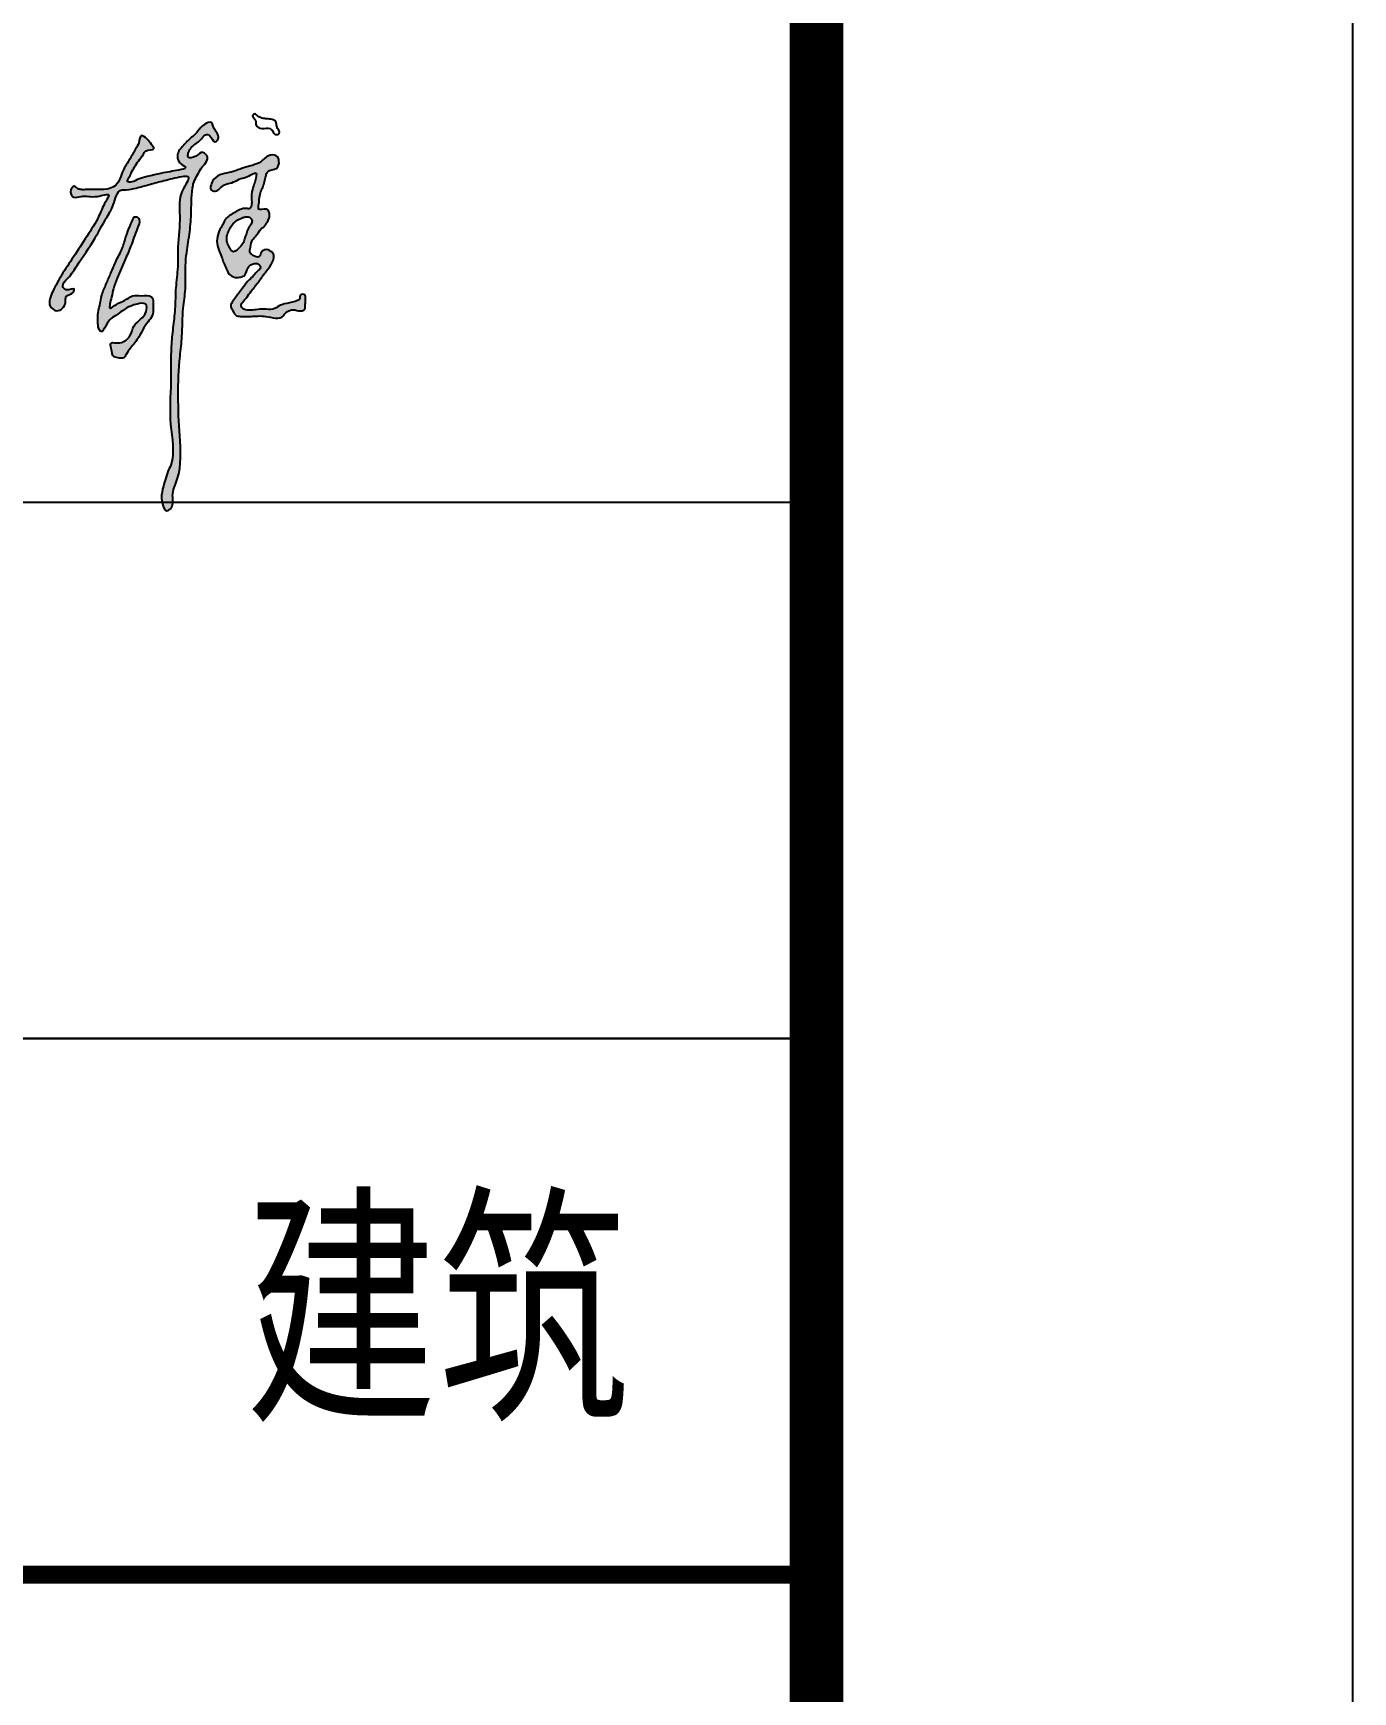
# Model space of a CAD drawing. Extents: x 30064 to 135164, y 17999 to 492668.
# Drawn here: x 111720 to 114181, y 148580 to 151673 of the extents above; entities that cross this region are included whole.
import ezdxf

# ---------------------------------------------------------------- set-up
doc = ezdxf.new("R2010")
doc.units = 0
doc.header["$LTSCALE"] = 1000
doc.header["$MEASUREMENT"] = 0
for name, color, linetype in [('PUB_TITLE', 7, 'Continuous'), ('TWT_TITLE', 7, 'Continuous'), ('文字和字符', 7, 'Continuous')]:
    doc.layers.add(name, color=color, linetype=linetype)
doc.styles.add('-宋体', font='', dxfattribs={"width": 0.8})
doc.styles.get('-宋体').set_extended_font_data('SimSun')

msp = doc.modelspace()

# ---------------------------------------------------------------- hatches: boundary and pattern name
at = {"layer": '文字和字符'}
h = msp.add_hatch(color=6, dxfattribs=at)
edge = h.paths.add_edge_path()
edge.add_spline(control_points=[(111819.3, 151381.9), (111819.5, 151381.9), (111844, 151382.1), (111859.4, 151381.6), (111880.7, 151392), (111884.8, 151417), (111900.1, 151437.2), (111909.1, 151455.6), (111917.7, 151467.9), (111918.8, 151487.5), (111933.8, 151475.4), (111938.7, 151468.5), (111950, 151454.1), (111928.9, 151457.7), (111925.9, 151446.8), (111916.5, 151436.4), (111906.7, 151421.1), (111900.5, 151408), (111893, 151395.2), (111906.9, 151395.7), (111916.3, 151402.4), (111935.6, 151406.7), (111954.7, 151411.7), (111975.6, 151415.3), (111988.2, 151417.6), (112010.1, 151421.9), (111988.2, 151431.4), (111987.4, 151448.6), (111998.4, 151463), (112010.4, 151475.6), (112027.3, 151489.1), (112035.4, 151503.6), (112052.6, 151510.1), (112055.8, 151497.8), (112060.7, 151490), (112066.8, 151481.2), (112064.2, 151473.6), (112055.1, 151467.7), (112052.6, 151483.1), (112039.6, 151485.7), (112032.2, 151472.3), (112019.6, 151465.9), (112010.9, 151456), (112008.7, 151449.1), (112007.4, 151438.3), (112025.2, 151443.3), (112034.9, 151455.1), (112048.4, 151441.9), (112040.4, 151429.3), (112031.6, 151420.6), (112026.5, 151408.6), (112020, 151399.4), (112015.1, 151376.2), (112015, 151344.7), (112012.6, 151302.6), (112006.2, 151269.2), (112002.8, 151233.5), (112005.5, 151198.5), (111997.7, 151155.1), (111998.8, 151113), (111988.5, 151034.2), (111990.2, 150946.1), (111998.2, 150856.6), (111976.4, 150814.8), (111983.3, 150791.8), (111967.4, 150779.2), (111954.5, 150807.3), (111963.6, 150830), (111970.3, 150854.9), (111985.9, 150886.9), (111971.4, 150945.9), (111977.9, 151018.4), (111975.7, 151078.9), (111980.3, 151124), (111985.1, 151160.6), (111984.7, 151198.6), (111990.5, 151237.1), (111988.3, 151281.2), (111996.5, 151332.6), (111988.1, 151370.4), (112016, 151408.4), (111987.1, 151405), (111966.8, 151399.4), (111941.5, 151392.9), (111924.5, 151387.8), (111909.9, 151384.2), (111897.1, 151381), (111876, 151382.7), (111871.3, 151351.7), (111853.2, 151324.9), (111833.2, 151285), (111806.4, 151248.5), (111789.3, 151220.1), (111771.1, 151204.4), (111782, 151191), (111800.3, 151200.8), (111792, 151185.4), (111778.9, 151185), (111782.2, 151166.9), (111766.7, 151150.3), (111744.7, 151167.1), (111757.8, 151195.3), (111772.7, 151223.9), (111796.4, 151257.7), (111819, 151293.4), (111842.3, 151328.6), (111849.9, 151352.1), (111866.8, 151377.6), (111832.1, 151364.1), (111815.7, 151373), (111795.2, 151364.1), (111786.3, 151377.2), (111793.9, 151390.4), (111800.5, 151386), (111802.5, 151382.9), (111806.1, 151382.6), (111810.6, 151380.9), (111819.2, 151381.9), (111819.3, 151381.9)], knot_values=[0, 0, 0, 0, 30.010681, 59.710914, 78.593199, 120.407305, 154.524141, 185.004149, 203.061643, 222.774317, 238.80713, 258.455944, 270.333782, 293.330836, 302.766156, 314.154011, 351.592667, 373.783884, 384.727657, 395.744414, 413.857163, 437.957453, 474.261753, 498.637383, 521.996218, 540.039757, 556.440551, 586.981856, 599.46137, 631.292047, 659.861277, 686.798362, 704.454635, 714.77327, 731.806988, 745.746399, 755.60273, 762.331918, 783.607358, 794.2488, 808.935268, 839.224822, 854.000646, 861.29652, 870.524529, 890.282084, 910.927322, 927.245681, 946.958313, 963.356978, 980.390735, 1000.003082, 1009.515457, 1078.314372, 1130.678307, 1184.843128, 1219.935368, 1279.461792, 1329.992924, 1402.614913, 1454.086505, 1659.988392, 1772.185683, 1817.246483, 1847.677046, 1862.240127, 1879.608782, 1944.488332, 1967.79145, 1986.349178, 2091.415626, 2201.453187, 2292.790848, 2342.000053, 2390.03078, 2446.006624, 2499.916829, 2551.206876, 2630.928051, 2705.368541, 2736.511304, 2751.139397, 2799.882761, 2838.437816, 2856.100871, 2874.060326, 2900.839764, 2911.90203, 2956.44123, 2995.684828, 3055.617738, 3138.927419, 3179.415616, 3204.798199, 3217.112426, 3237.828089, 3249.032304, 3266.585733, 3281.97368, 3312.759311, 3333.895438, 3372.534497, 3420.293911, 3476.863372, 3540.284988, 3599.822241, 3643.146119, 3661.15915, 3690.737213, 3733.200125, 3751.837118, 3768.448916, 3785.656639, 3792.541545, 3796.752385, 3800.355287, 3806.580356, 3819.839144, 3819.839144, 3819.839144, 3819.839144], degree=3, periodic=0)
h = msp.add_hatch(color=6, dxfattribs=at)
edge = h.paths.add_edge_path()
edge.add_spline(control_points=[(112052.6, 151393.3), (112052.7, 151393.5), (112064, 151411.7), (112080.5, 151411.6), (112097.8, 151417.1), (112113.1, 151423.1), (112129.7, 151426.8), (112145.6, 151433.1), (112156.2, 151446.2), (112174.1, 151447.9), (112179.8, 151434.2), (112175.6, 151417.6), (112157.1, 151419.6), (112152.6, 151402.4), (112149.8, 151389.7), (112143.3, 151375.9), (112141.3, 151363.9), (112140.8, 151354.6), (112138.6, 151341), (112156.5, 151350.3), (112162.9, 151333), (112157, 151321.9), (112151.3, 151312.9), (112141.8, 151306.7), (112137.1, 151296.8), (112127.2, 151287.6), (112125.1, 151276.1), (112122.6, 151264), (112130.7, 151258.1), (112142.8, 151253.1), (112144, 151266.2), (112153.4, 151271.3), (112162.4, 151268.2), (112171.5, 151258.4), (112164.3, 151240.9), (112151.8, 151226.9), (112140.4, 151209.2), (112127.8, 151195), (112118.8, 151181), (112111.3, 151173.4), (112106.1, 151165.1), (112112.4, 151157.6), (112123, 151156.6), (112136, 151157.6), (112150.6, 151159.8), (112166.4, 151156.4), (112177.4, 151165.1), (112191.5, 151169.9), (112204, 151171.2), (112218.7, 151176.6), (112216, 151187), (112227.7, 151187.3), (112228, 151178.9), (112227.4, 151172), (112227, 151165.2), (112227.2, 151158.1), (112218.6, 151153.9), (112209.7, 151157.9), (112198.1, 151157.6), (112190.4, 151152.6), (112181.8, 151137.5), (112153.7, 151148.2), (112129.4, 151144.9), (112111.7, 151145.7), (112097.1, 151145.1), (112092.5, 151156), (112086, 151165.5), (112092.9, 151174.6), (112098.3, 151182.6), (112105.1, 151191.4), (112112.9, 151201.6), (112121.1, 151212.7), (112131.5, 151221.3), (112136.7, 151229.8), (112146.3, 151235.5), (112139.5, 151244.9), (112130.8, 151243.8), (112122.5, 151240.5), (112118, 151231.5), (112115.4, 151220.4), (112103.8, 151217.9), (112092.7, 151217.3), (112082.5, 151226.1), (112078.9, 151237.2), (112074, 151246.7), (112070.8, 151259), (112064.1, 151272.3), (112061.2, 151290.3), (112066.4, 151304.8), (112073.3, 151316), (112078.8, 151329.9), (112096.3, 151339.1), (112110.8, 151348.5), (112125.2, 151344.8), (112128.4, 151357.4), (112125.6, 151369.1), (112128.8, 151383.1), (112133.1, 151395.5), (112135.4, 151403.6), (112136.7, 151414.4), (112125.6, 151409.6), (112117.7, 151404.5), (112102.9, 151401.6), (112091.1, 151393.7), (112076.8, 151392.6), (112068.5, 151383.7), (112060.5, 151377.7), (112046.8, 151379.8), (112052.6, 151393.2), (112052.6, 151393.3)], knot_values=[0, 0, 0, 0, 24.512001, 49.882294, 72.277412, 98.738469, 118.409447, 143.109669, 167.776883, 187.618262, 203.042037, 222.126752, 247.275306, 258.48372, 289.86628, 303.795246, 321.379231, 338.707377, 347.328395, 366.307106, 385.237264, 403.506228, 418.562709, 428.786369, 449.648574, 463.118664, 483.023077, 498.54091, 507.708607, 523.614939, 538.272825, 548.331434, 564.446663, 573.613544, 601.356343, 627.727416, 655.753502, 687.468657, 707.386499, 724.030195, 733.822997, 742.988374, 758.369859, 776.521682, 797.368312, 820.285411, 838.875384, 852.53501, 881.495768, 896.424896, 904.484831, 916.221913, 924.49056, 934.624145, 946.353648, 953.359124, 961.492881, 980.267656, 992.004738, 1008.557493, 1015.80342, 1061.650078, 1099.490071, 1123.473109, 1136.892554, 1154.792681, 1167.453766, 1180.555905, 1196.223819, 1209.542153, 1226.270416, 1249.735518, 1266.970627, 1281.05191, 1293.130439, 1303.91699, 1316.71909, 1326.731209, 1339.888064, 1357.279911, 1369.076666, 1385.0742, 1402.881823, 1419.32573, 1433.82478, 1447.087554, 1471.921893, 1495.500471, 1520.791964, 1533.894554, 1550.83807, 1581.024251, 1611.984954, 1621.45011, 1633.096343, 1654.387173, 1674.742462, 1691.115782, 1707.380906, 1715.678547, 1723.570803, 1743.940975, 1761.902668, 1783.344225, 1802.439161, 1818.418402, 1831.919163, 1844.453477, 1860.498716, 1860.498716, 1860.498716, 1860.498716], degree=3, periodic=0)
edge = h.paths.add_edge_path(flags=16)
edge.add_spline(control_points=[(112107, 151328), (112106.9, 151327.9), (112095.2, 151322.2), (112089.7, 151314.9), (112085.1, 151306), (112081.3, 151298), (112080.4, 151289.3), (112081.8, 151281.8), (112084.9, 151275.5), (112088, 151270.6), (112091.2, 151264.5), (112100.1, 151268), (112105.5, 151274.9), (112112.5, 151282.5), (112114.4, 151291.7), (112118, 151300.4), (112120.2, 151309.8), (112126.5, 151316.4), (112128.9, 151324.1), (112124.3, 151330.4), (112116.8, 151331.5), (112112.1, 151330.1), (112107.1, 151328), (112107, 151328)], knot_values=[0, 0, 0, 0, 17.49913, 30.768414, 43.809406, 57.820521, 67.761158, 79.395962, 89.172864, 96.402516, 104.532234, 113.624822, 128.719094, 142.570854, 155.091253, 167.081152, 182.063386, 194.044375, 204.792336, 212.007375, 223.839632, 231.821798, 237.531752, 237.531752, 237.531752, 237.531752], degree=3, periodic=0)
h = msp.add_hatch(color=6, dxfattribs=at)
edge = h.paths.add_edge_path()
edge.add_spline(control_points=[(111907.4, 151329.9), (111907.3, 151329.7), (111898.9, 151310.1), (111892.5, 151294.8), (111886.6, 151270.8), (111873.9, 151249.6), (111865, 151226.9), (111856.2, 151205.7), (111847.1, 151186.2), (111844.7, 151167.8), (111839.9, 151151.7), (111840.8, 151136.5), (111840.4, 151125.1), (111846.2, 151114), (111856.1, 151127.1), (111859.8, 151138.9), (111875.1, 151147.5), (111887.2, 151156.8), (111900.8, 151164.8), (111914, 151168.6), (111932.1, 151172.1), (111931.8, 151143.9), (111906.3, 151134.5), (111902.7, 151108.1), (111886.5, 151094.8), (111874.2, 151096.1), (111862.2, 151096.7), (111866.9, 151082.6), (111867.1, 151069.1), (111879.8, 151067.8), (111889.4, 151066.1), (111893.8, 151076.8), (111903.4, 151088.9), (111915.7, 151103.2), (111924.2, 151121.1), (111932.9, 151134), (111943.8, 151146.9), (111943.1, 151163), (111945.2, 151187), (111921.7, 151182.7), (111904.6, 151186.1), (111890.5, 151173.3), (111876.8, 151170.5), (111858.2, 151153.9), (111866.7, 151182), (111868.8, 151197.8), (111878.6, 151222.3), (111889.6, 151248.2), (111903.8, 151278.7), (111910.8, 151303.5), (111920.3, 151322.4), (111914.3, 151332.7), (111907.4, 151329.9), (111907.4, 151329.9)], knot_values=[0, 0, 0, 0, 24.542793, 52.435959, 85.650583, 121.512598, 155.916917, 186.540407, 217.474406, 244.606868, 263.102829, 287.388558, 305.597528, 314.527085, 327.332873, 353.193682, 372.630675, 395.352625, 418.617204, 435.772151, 457.249665, 475.959444, 524.49024, 552.742939, 580.507685, 599.437854, 607.362997, 621.159879, 644.090151, 657.95728, 669.398503, 679.892715, 700.008206, 736.031643, 756.664286, 782.242284, 801.590045, 823.390719, 851.090423, 877.54929, 900.135028, 924.011869, 947.574779, 965.855715, 994.232281, 1016.328926, 1045.309406, 1098.032674, 1136.336698, 1183.774373, 1208.195694, 1217.866995, 1225.149506, 1225.149506, 1225.149506, 1225.149506], degree=3, periodic=0)

# ---------------------------------------------------------------- linework, layer by layer
for p, q in [((105180.8, 150798.9), (113180.8, 150798.9)), ((105180.8, 149798.9), (113180.8, 149798.9)), ((113180.8, 149798.9), (110580.8, 149798.9))]:
    msp.add_line(p, q)
at = {"const_width": 34}
msp.add_lwpolyline([(105180.8, 148798.9), (113180.8, 148798.9)], dxfattribs=at)
at = {"layer": 'PUB_TITLE', "const_width": 100}
msp.add_lwpolyline([(105180.8, 195198.5), (113180.8, 195198.5), (113180.8, 137798.9), (105180.8, 137798.9)], close=True, dxfattribs=at)
at = {"layer": 'TWT_TITLE'}
msp.add_lwpolyline([(30080.8, 136798.9), (114180.8, 136798.9), (114180.8, 196198.9), (30080.8, 196198.9)], close=True, dxfattribs=at)
at = {"layer": 'TWT_TITLE', "const_width": 100}
msp.add_lwpolyline([(32580.8, 137798.9), (113180.8, 137798.9), (113180.8, 195198.9), (32580.8, 195198.9)], close=True, dxfattribs=at)
at = {"layer": '文字和字符', "color": 6}
for points, start_tangent, end_tangent in [([(111819.3, 151381.9), (111840.9, 151381.9), (111862.2, 151383.7), (111874.2, 151390.3), (111887.4, 151417.3), (111900, 151438.5), (111910.8, 151457.6), (111916.6, 151469.2), (111921.6, 151482.5), (111931.6, 151476.7), (111940.7, 151465.9), (111944.9, 151458.4), (111929.1, 151453.4), (111925.6, 151447.6), (111920.8, 151441), (111905.8, 151418.5), (111898.3, 151404.4), (111895.8, 151396.9), (111903.7, 151396.1), (111915.8, 151401.1), (111932.4, 151406), (111957.9, 151412), (111975.2, 151415.2), (111991.7, 151418.3), (112004, 151422.7), (111994.8, 151430.2), (111990.6, 151451.8), (111995.6, 151459.2), (112011.4, 151475.9), (112026.4, 151490), (112039.7, 151504.1), (112052.2, 151506.6), (112055.5, 151500), (112061.3, 151489.2), (112065.5, 151480), (112063, 151473.4), (112058.9, 151470.9), (112048.9, 151482.5), (112041.4, 151484.2), (112033.9, 151476.7), (112017.3, 151462.6), (112010.6, 151454.3), (112008.9, 151449.3), (112008.9, 151442.6), (112023.1, 151444.3), (112036.4, 151450.9), (112044.7, 151442.6), (112039.7, 151429.3), (112032.2, 151420.2), (112026.4, 151409.4), (112019.8, 151396.9), (112018.1, 151390.3), (112014.5, 151340.8), (112011.8, 151303.2), (112006.1, 151264.6), (112003.9, 151239.4), (112003.7, 151196.5), (111999.6, 151160.3), (111997.3, 151108), (111993.7, 151071.1), (111993, 150922.7), (111988.6, 150842), (111979.9, 150810.7), (111977.7, 150788.9), (111969, 150783), (111961.7, 150793.2), (111966, 150839.8), (111971.1, 150855.8), (111976.2, 150868.1), (111976, 150943.9), (111976.5, 151023.2), (111977.3, 151089), (111980.5, 151124.3), (111984.1, 151158.7), (111985.8, 151199), (111989.3, 151237.7), (111989.7, 151274.7), (111993.2, 151332), (112000.7, 151385.1), (112008.5, 151406.2), (111997.9, 151406.2), (111963.6, 151398.6), (111936.8, 151391.4), (111924.5, 151387.9), (111912, 151384.7), (111893, 151381.6), (111885, 151381.3), (111869.2, 151353.3), (111856, 151328.3), (111834.8, 151290.6), (111801.9, 151240.5), (111784.6, 151216.9), (111775.2, 151201.3), (111781.5, 151195), (111796.4, 151195.8), (111792.5, 151188.7), (111781.5, 151182.4), (111779.9, 151171.5), (111764.2, 151155.8), (111751.7, 151164.4), (111756.4, 151191.8), (111772.6, 151222.2), (111795, 151256.2), (111819.9, 151294.6), (111841.9, 151331.4), (111855.2, 151359.6), (111860.7, 151371.4), (111839.6, 151369.1), (111809, 151369.1), (111795.6, 151367.5), (111789.3, 151377.7), (111796.4, 151387.9), (111800.7, 151385.4), (111802.8, 151383.2), (111805.4, 151382.6), (111809.7, 151381.7), (111819.3, 151381.9)], (1, 0), (1, 0)), ([(112136.1, 151521.3), (112146.3, 151515), (112155.7, 151513.9), (112165.4, 151512.3), (112172.5, 151508.4), (112174, 151499.8), (112178.7, 151486.5), (112171.3, 151484.6), (112166.6, 151490.8), (112161.5, 151495.5), (112146.3, 151495.9), (112135.7, 151501.8), (112134.2, 151511.5), (112129.1, 151520.1), (112133, 151522.9), (112136.1, 151521.3)], (0.676765, -0.736199), (0.676765, -0.736199)), ([(112052.6, 151393.3), (112063.8, 151407), (112081.2, 151412.6), (112096.8, 151416.9), (112114.8, 151423.2), (112128.5, 151426.9), (112144.7, 151434.3), (112158.9, 151444.9), (112173.2, 151444.9), (112178.2, 151435), (112173.9, 151421.9), (112157.1, 151415.1), (112154, 151407.6), (112147.8, 151385.9), (112144, 151376.6), (112141.5, 151364.1), (112140.3, 151351.7), (112140.3, 151345.5), (112154, 151345.5), (112160.8, 151333.7), (112156.5, 151321.3), (112150, 151312.6), (112144.4, 151307.8), (112135.3, 151295.8), (112129.1, 151288.3), (112124.8, 151274.7), (112124.8, 151263.5), (112129.7, 151259.1), (112140.9, 151256.7), (112145.9, 151266), (112152.1, 151269.7), (112163.3, 151266.6), (112167.7, 151261.6), (112163.6, 151242), (112152.3, 151226.7), (112140.6, 151210.3), (112126.4, 151192.4), (112118, 151180.8), (112110.3, 151171.5), (112107.6, 151165), (112111.5, 151159.6), (112122.2, 151157), (112135.3, 151157.7), (112150.3, 151158.9), (112166.8, 151158.9), (112178.7, 151165), (112187.9, 151168.5), (112208.3, 151173.1), (112217.1, 151179.2), (112217.9, 151185), (112226.3, 151185.4), (112227.9, 151179.6), (112227.5, 151172.3), (112227.1, 151163.9), (112226.3, 151158.9), (112221.3, 151155.8), (112207.9, 151157.3), (112199.4, 151157), (112189.4, 151150.4), (112186.4, 151146.2), (112153.3, 151145.4), (112126.1, 151145.4), (112108.8, 151145.4), (112099.2, 151146.6), (112091.5, 151157), (112088.1, 151165.4), (112092.3, 151173.8), (112098.8, 151183.1), (112104.6, 151190.7), (112111.9, 151200.3), (112122.6, 151213.4), (112131.4, 151222.1), (112138, 151229.9), (112143.7, 151236.4), (112139.5, 151242.9), (112130.3, 151243.3), (112123.8, 151240.2), (112118.8, 151232.2), (112113, 151221.1), (112105, 151218.4), (112093.4, 151218.8), (112083.4, 151226.8), (112078.5, 151237.6), (112074.3, 151247.1), (112071.3, 151256.2), (112064.8, 151272.9), (112062.7, 151289.8), (112068.1, 151307.2), (112072.7, 151315.4), (112078.4, 151326.2), (112095.8, 151339.2), (112116.9, 151346.6), (112123.7, 151346.6), (112127.1, 151354.2), (112126.7, 151369.6), (112129.3, 151384), (112132.9, 151395.2), (112135.7, 151406.6), (112135.2, 151412.6), (112129.7, 151411.3), (112116.5, 151404.9), (112104.1, 151401.1), (112090.1, 151394.7), (112076.8, 151390.9), (112067.9, 151383.6), (112059.4, 151378.9), (112050.8, 151381.9), (112052.6, 151393.3)], (0.284283, 0.95874), (0.284283, 0.95874)), ([(111907.4, 151329.9), (111900.4, 151313.6), (111893.1, 151294.9), (111885.8, 151272.1), (111874.4, 151248.9), (111864.6, 151226.1), (111856, 151205.8), (111847.9, 151185), (111843.8, 151165.9), (111841, 151152.9), (111840.6, 151135.4), (111842.2, 151122.4), (111845.9, 151117.1), (111852.8, 151123.2), (111862.6, 151139.1), (111874, 151147.2), (111887.4, 151156.6), (111902.1, 151164.7), (111913.9, 151168.4), (111929.3, 151167.9), (111930.6, 151154.5), (111908, 151127.8), (111900.1, 151109), (111884.4, 151096.5), (111870.8, 151096.3), (111865.1, 151095.7), (111865.4, 151085.7), (111870.8, 151070.1), (111880.5, 151067.6), (111888.7, 151067.9), (111893, 151074.1), (111901.2, 151086), (111916.8, 151106.8), (111923.9, 151119.8), (111934.2, 151135.2), (111941.8, 151146.8), (111943.6, 151162.4), (111940.5, 151182.1), (111921.5, 151183.9), (111905.3, 151183.5), (111890.3, 151174.9), (111875, 151167.7), (111863.7, 151160.9), (111865.9, 151181.2), (111869.3, 151196.8), (111876.3, 151216.5), (111891.2, 151251.4), (111902.2, 151276.8), (111913.9, 151308.9), (111917.4, 151326.1), (111912.5, 151331), (111907.4, 151329.9)], (-0.394162, -0.919041), (-0.394162, -0.919041)), ([(112107, 151328), (112096.2, 151321.6), (112089.8, 151314.5), (112085.3, 151306.2), (112081.5, 151296.9), (112080.8, 151289.7), (112082.3, 151281.5), (112085.3, 151275.1), (112087.9, 151270.6), (112091.6, 151266.1), (112098, 151267.6), (112105.9, 151275.1), (112111.8, 151283.1), (112114.7, 151291.7), (112117.5, 151299.9), (112121.3, 151310), (112126.2, 151317.1), (112127.7, 151324.7), (112124.7, 151329), (112116.4, 151331), (112110.8, 151329.5), (112107, 151328)], (-0.928724, -0.370772), (-0.928724, -0.370772))]:
    msp.add_spline(points, degree=3, dxfattribs=dict(at, start_tangent=start_tangent, end_tangent=end_tangent))

# ---------------------------------------------------------------- texts
at = {"style": '-宋体', "width": 0.75}
msp.add_text('建筑', height=350, dxfattribs=at).set_placement((112115.3, 149121.9))

doc.saveas('drawing.dxf')
